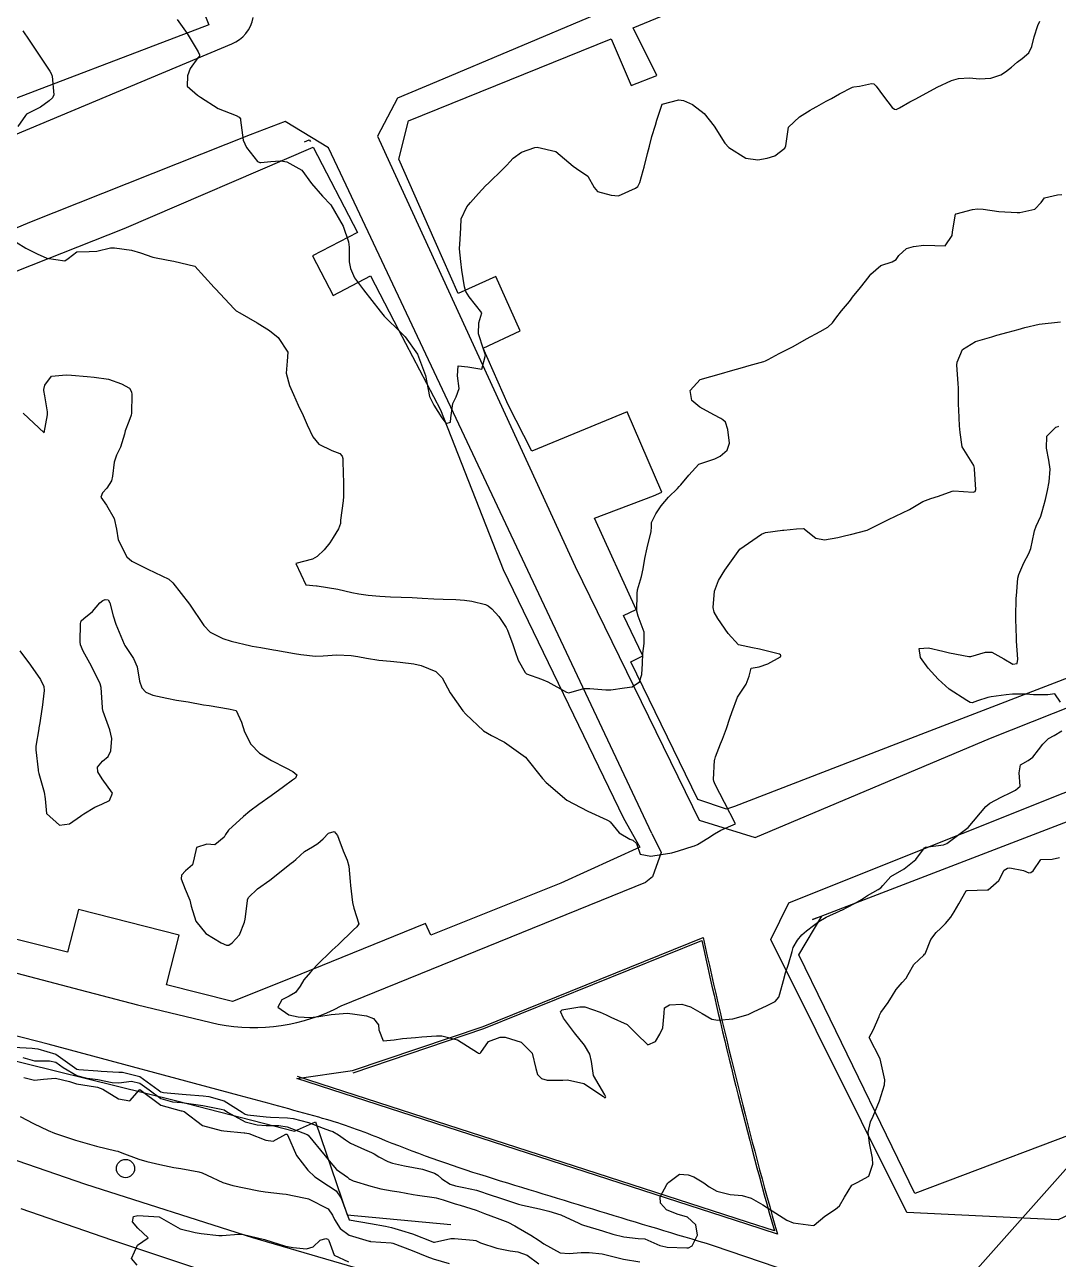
# Model space of a CAD drawing. Header units: metres. Extents: x 286371 to 293043, y 7462578 to 7466404.
# Drawn here: x 289239.9 to 289337.7, y 7464686.1 to 7464802.9 of the extents above; entities that cross this region are included whole.
import ezdxf

# ---------------------------------------------------------------- set-up
doc = ezdxf.new("R2010")
doc.units = ezdxf.units.M
doc.header["$MEASUREMENT"] = 0
doc.linetypes.add('CONTINUO', pattern=[0])
for name, color, linetype in [('Canteiro', 45, 'Continuous'), ('Curvas de Nivel 1m', 11, 'Continuous'), ('Curvas de Nivel 5m', 15, 'Continuous'), ('Divisas', 45, 'Continuous'), ('Edificações', 30, 'Continuous'), ('Linha Férrea', 20, 'Continuous'), ('Postes', 20, 'Continuous'), ('TEXTO', 45, 'Continuous'), ('Vias primárias', 230, 'Continuous')]:
    doc.layers.add(name, color=color, linetype=linetype)

msp = doc.modelspace()

# ---------------------------------------------------------------- linework, layer by layer
at = {"layer": 'Canteiro'}
msp.add_lwpolyline([(289270.96, 7464703.74), (289283.34, 7464707.92), (289303.95, 7464716.25, 0.014847), (289310.82, 7464688.76), (289308.28, 7464689.58), (289265.68, 7464703.38)], format="xyb", dxfattribs=at)
at = {"layer": 'Curvas de Nivel 1m', "flags": 128}
for points, elevation in [([(289239.71, 7464802.31), (289240.29, 7464801.43), (289241.05, 7464800.29), (289242.25, 7464798.52), (289242.39, 7464798.27), (289242.48, 7464798.03), (289242.63, 7464796.27), (289242.5, 7464795.98), (289242.21, 7464795.7), (289241.39, 7464795.09), (289240.19, 7464794.5), (289240.06, 7464794.43), (289239.96, 7464794.31), (289239.22, 7464793.27)], 696), ([(289239.08, 7464782.32), (289240, 7464781.77), (289241.07, 7464781.21), (289241.98, 7464780.81), (289243.67, 7464780.55), (289243.98, 7464780.77), (289244.82, 7464781.4), (289245.99, 7464781.45), (289246.72, 7464781.47), (289248, 7464781.78), (289248.38, 7464781.8), (289250, 7464781.56), (289250.83, 7464781.31), (289251.99, 7464780.91), (289253.47, 7464780.62), (289253.98, 7464780.54), (289255.97, 7464780.06), (289257.82, 7464778.04), (289257.93, 7464777.92), (289259.7, 7464776.01), (289259.9, 7464775.84), (289260.25, 7464775.65), (289261.88, 7464774.7), (289263.05, 7464773.96), (289263.86, 7464773.3), (289264.79, 7464771.93), (289264.71, 7464771.05), (289264.62, 7464769.93), (289264.95, 7464768.77), (289265.32, 7464767.92), (289265.77, 7464766.91), (289266.22, 7464765.91), (289266.6, 7464765.04), (289267.16, 7464763.89), (289267.71, 7464763.2), (289268.95, 7464762.62), (289269.7, 7464762.33), (289269.93, 7464762.08), (289269.98, 7464761.85), (289270.03, 7464760.21), (289270.04, 7464759.85), (289270.04, 7464758.25), (289270.02, 7464757.85), (289269.77, 7464756.02), (289269.77, 7464755.85), (289269.76, 7464755.69), (289269.59, 7464755.2), (289269.07, 7464754.37), (289268.74, 7464753.87), (289268.23, 7464753.2), (289267.55, 7464752.58), (289267.1, 7464752.34), (289265.54, 7464751.91), (289266.48, 7464749.9), (289267.5, 7464749.82), (289267.57, 7464749.82), (289269.5, 7464749.49), (289270.85, 7464749.19), (289271.49, 7464749.04), (289272.39, 7464748.92), (289273.49, 7464748.83), (289274.49, 7464748.78), (289275.49, 7464748.74), (289276.55, 7464748.69), (289277.49, 7464748.64), (289278.61, 7464748.59), (289279.49, 7464748.55), (289280.67, 7464748.5), (289281.49, 7464748.46), (289282.2, 7464748.37), (289283.48, 7464748.03), (289283.75, 7464747.91), (289284.08, 7464747.63), (289284.74, 7464746.9), (289285.45, 7464745.86), (289285.57, 7464745.6), (289286.07, 7464744.25), (289286.28, 7464743.6), (289286.57, 7464742.76), (289287.24, 7464741.59), (289287.38, 7464741.48), (289288.8, 7464740.98), (289289.37, 7464740.73), (289291.14, 7464739.74), (289291.36, 7464739.68), (289292.78, 7464740.08), (289293.36, 7464740.1), (289294.88, 7464739.95), (289295.36, 7464739.98), (289296.65, 7464740.15), (289297.37, 7464740.26), (289298.06, 7464740.72), (289298.29, 7464741.41), (289298.35, 7464742.46), (289298.39, 7464743.41), (289298.49, 7464744.35), (289298.49, 7464745.41), (289297.94, 7464746.94), (289297.81, 7464747.42), (289297.83, 7464749.09), (289297.88, 7464749.42), (289298.25, 7464750.68), (289298.42, 7464751.41), (289298.58, 7464752.38), (289298.8, 7464753.41), (289299.15, 7464754.96), (289299.18, 7464755.4), (289299.21, 7464755.79), (289299.61, 7464756.63), (289299.91, 7464757.1), (289300.1, 7464757.39), (289300.8, 7464758.21), (289301.65, 7464759), (289301.82, 7464759.19), (289301.96, 7464759.36), (289302.72, 7464760.29), (289303.68, 7464761.33), (289305.18, 7464761.83), (289305.7, 7464762.08), (289306.37, 7464762.63), (289306.59, 7464763.29), (289306.43, 7464764.6), (289306.2, 7464765.3), (289305.96, 7464765.51), (289305.75, 7464765.63), (289305.09, 7464765.98), (289303.76, 7464766.72), (289303, 7464767.35), (289302.85, 7464768.28), (289303.8, 7464769.33), (289305.81, 7464769.9), (289306.67, 7464770.14), (289307.82, 7464770.47), (289308.44, 7464770.64), (289309.83, 7464771.03), (289309.98, 7464771.09), (289310.25, 7464771.23), (289311.27, 7464771.78), (289311.85, 7464772.07), (289312.59, 7464772.45), (289313.86, 7464773.17), (289315.16, 7464773.87), (289315.88, 7464774.28), (289316.32, 7464774.7), (289316.65, 7464775.13), (289317.19, 7464775.84), (289317.92, 7464776.72), (289318.09, 7464776.94), (289318.23, 7464777.11), (289318.98, 7464778.05), (289319.8, 7464779.09), (289319.87, 7464779.17), (289319.96, 7464779.29), (289320.91, 7464780.13), (289321.98, 7464780.47), (289322.36, 7464780.67), (289322.61, 7464781.05), (289323.32, 7464781.71), (289324, 7464781.91), (289324.97, 7464782.04), (289326, 7464782.01), (289327, 7464781.98), (289327.64, 7464782.97), (289327.68, 7464783.31), (289327.97, 7464784.97), (289328.01, 7464785), (289328.04, 7464785.01), (289329.56, 7464785.43), (289330.05, 7464785.49), (289330.57, 7464785.44), (289332.05, 7464785.23), (289333.79, 7464785.13), (289334.05, 7464785.13), (289335.46, 7464785.44), (289336.06, 7464786.07), (289336.39, 7464786.51), (289337.61, 7464786.81), (289338.03, 7464786.85)], 696), ([(289239.75, 7464766.15), (289241.72, 7464764.27), (289242.04, 7464765.98), (289242.04, 7464766.27), (289241.78, 7464767.78), (289241.68, 7464768.28), (289241.69, 7464768.37), (289241.79, 7464768.8), (289242.43, 7464769.64), (289243.81, 7464769.78), (289244.31, 7464769.74), (289245.8, 7464769.6), (289246.46, 7464769.55), (289247.8, 7464769.35), (289249.03, 7464768.93), (289249.79, 7464768.51), (289250, 7464768.15), (289250.02, 7464767.91), (289250, 7464766.15), (289249.96, 7464765.94), (289249.74, 7464765.36), (289249.4, 7464764.48), (289249.31, 7464764.16), (289248.94, 7464762.93), (289248.58, 7464762.17), (289248.34, 7464761.52), (289248.19, 7464760.18), (289248.09, 7464759.75), (289247.65, 7464759.06), (289247.24, 7464758.59), (289247.08, 7464758.19), (289247.62, 7464757.43), (289248.36, 7464756.17), (289248.58, 7464755.18), (289248.72, 7464754.17), (289249.55, 7464752.55), (289250.02, 7464752.15), (289251.53, 7464751.39), (289252.87, 7464750.76), (289253.52, 7464750.44), (289253.9, 7464750.09), (289255.48, 7464748.06), (289256.84, 7464746.04), (289257.44, 7464745.41), (289258.62, 7464744.83), (289259.42, 7464744.56), (289261.27, 7464744.13), (289261.42, 7464744.1), (289262.22, 7464743.96), (289263.41, 7464743.76), (289263.63, 7464743.72), (289265.41, 7464743.41), (289266, 7464743.31), (289267.4, 7464743.14), (289268.11, 7464743.17), (289269.41, 7464743.28), (289270.78, 7464743.21), (289271.4, 7464743.12), (289272.24, 7464742.97), (289273.4, 7464742.78), (289274.5, 7464742.67), (289275.4, 7464742.59), (289276.72, 7464742.42), (289277.39, 7464742.28), (289278.79, 7464741.71), (289279.38, 7464741.11), (289280.14, 7464739.69), (289281.33, 7464737.99), (289281.61, 7464737.67), (289283.3, 7464736.08), (289284.04, 7464735.63), (289285.29, 7464735.01), (289287.26, 7464733.58), (289288.89, 7464731.56), (289289.23, 7464731.21), (289291.19, 7464729.52), (289293.18, 7464728.49), (289294.97, 7464727.66), (289295.17, 7464727.58), (289295.23, 7464727.52), (289295.27, 7464727.46), (289296.13, 7464726.42), (289297.14, 7464725.85), (289297.44, 7464725.73), (289297.77, 7464725.42), (289298.11, 7464724.41), (289299.12, 7464724.24), (289300.11, 7464724.39), (289301.12, 7464724.53), (289301.75, 7464724.73), (289303.13, 7464725.16), (289303.27, 7464725.2), (289303.54, 7464725.33), (289304.52, 7464725.93), (289305.15, 7464726.35), (289305.77, 7464726.68), (289307.16, 7464727.27), (289306.1, 7464729.29), (289305.22, 7464731.01), (289305.09, 7464731.31), (289305.06, 7464731.48), (289305.16, 7464733.31), (289305.18, 7464733.38), (289305.26, 7464733.64), (289305.73, 7464734.84), (289305.91, 7464735.3), (289306.28, 7464736.3), (289306.62, 7464737.28), (289306.8, 7464737.81), (289307.34, 7464739.27), (289308.14, 7464740.49), (289308.43, 7464741.26), (289308.64, 7464742.01), (289309.39, 7464742.13), (289310.21, 7464742.41), (289311.4, 7464743.1), (289311.44, 7464743.17), (289311.44, 7464743.21), (289311.41, 7464743.29), (289311.3, 7464743.33), (289309.42, 7464743.8), (289308.74, 7464743.94), (289307.43, 7464744.21), (289306.44, 7464745.29), (289305.47, 7464746.73), (289305.14, 7464747.31), (289305.04, 7464747.76), (289305.16, 7464749.31), (289305.52, 7464750.32), (289306.12, 7464751.3), (289307.56, 7464753.27), (289309.59, 7464754.7), (289309.97, 7464754.85), (289311.59, 7464755.07), (289311.72, 7464755.08), (289312.93, 7464755.19), (289313.59, 7464755.24), (289313.63, 7464755.22), (289313.67, 7464755.18), (289314.75, 7464754.33), (289315.58, 7464754.17), (289316.84, 7464754.39), (289317.59, 7464754.56), (289318.03, 7464754.66), (289319.59, 7464755.08), (289320.93, 7464755.74), (289321.61, 7464756.07), (289322.27, 7464756.39), (289323.62, 7464757.02), (289324.87, 7464757.77), (289325.64, 7464758.07), (289326.35, 7464758.28), (289327.65, 7464758.76), (289327.82, 7464758.79), (289329.65, 7464758.66), (289329.84, 7464758.74), (289329.9, 7464758.93), (289329.76, 7464760.85), (289329.75, 7464760.93), (289329.69, 7464761.18), (289328.58, 7464762.95), (289328.39, 7464764.3), (289328.35, 7464764.96), (289328.27, 7464766.46), (289328.26, 7464766.96), (289328.25, 7464768.51), (289328.23, 7464768.96), (289328.1, 7464770.69), (289328.12, 7464770.96), (289328.63, 7464772.18), (289329.86, 7464772.93), (289331.4, 7464773.38), (289331.87, 7464773.51), (289332.95, 7464773.81), (289333.88, 7464774.07), (289334.51, 7464774.24), (289335.89, 7464774.55), (289337.89, 7464774.8)], 697), ([(289337.89, 7464738.81), (289337.36, 7464739.6), (289336.69, 7464739.49), (289335.35, 7464739.48), (289334.64, 7464739.57), (289333.35, 7464739.57), (289332.75, 7464739.49), (289331.35, 7464739.31), (289331.01, 7464739.25), (289330.06, 7464738.92), (289329.54, 7464738.74), (289329.34, 7464738.77), (289329.05, 7464738.94), (289327.36, 7464740.04), (289326.31, 7464740.98), (289325.39, 7464742.03), (289324.66, 7464743.01), (289324.54, 7464743.89), (289325.42, 7464743.95), (289326.76, 7464743.63), (289327.41, 7464743.48), (289329.23, 7464743.12), (289329.41, 7464743.12), (289330.79, 7464743.54), (289331.41, 7464743.52), (289332.53, 7464742.89), (289333.4, 7464742.39), (289333.8, 7464742.46), (289333.85, 7464742.87), (289333.74, 7464744.56), (289333.73, 7464744.87), (289333.68, 7464746.65), (289333.68, 7464746.87), (289333.71, 7464748.65), (289333.73, 7464748.87), (289333.87, 7464750.52), (289333.95, 7464750.87), (289334.43, 7464751.97), (289334.9, 7464752.85), (289335.08, 7464753.34), (289335.4, 7464754.85), (289335.43, 7464755), (289335.59, 7464755.46), (289336.04, 7464756.41), (289336.18, 7464756.84), (289336.49, 7464757.98), (289336.66, 7464758.83), (289336.83, 7464759.66), (289336.93, 7464760.83), (289336.81, 7464761.71), (289336.57, 7464762.83), (289336.6, 7464763.96), (289337.47, 7464764.82), (289337.67, 7464764.89), (289337.75, 7464764.91)], 698), ([(289239.41, 7464743.65), (289240.42, 7464742.3), (289241.37, 7464740.95), (289241.68, 7464740.28), (289241.73, 7464739.91), (289241.52, 7464738.28), (289241.5, 7464738.12), (289241.31, 7464736.84), (289241.23, 7464736.36), (289241.22, 7464736.29), (289240.94, 7464734.62), (289240.93, 7464734.29), (289241.14, 7464732.39), (289241.16, 7464732.29), (289241.23, 7464732.05), (289241.72, 7464730.28), (289241.81, 7464729.66), (289241.95, 7464728.27), (289243.16, 7464727.15), (289244.11, 7464727.29), (289245.17, 7464728), (289245.3, 7464728.09), (289245.48, 7464728.22), (289246.52, 7464728.87), (289247.19, 7464729.16), (289247.9, 7464729.48), (289248.18, 7464730.18), (289247.22, 7464731.54), (289246.8, 7464732.2), (289246.78, 7464732.66), (289247.25, 7464733.2), (289247.79, 7464733.66), (289248.04, 7464734.18), (289248.11, 7464735.35), (289247.94, 7464736.18), (289247.32, 7464737.93), (289247.24, 7464738.2), (289247.23, 7464738.3), (289247.12, 7464740.2), (289247.02, 7464740.54), (289246.2, 7464742.21), (289245.41, 7464743.61), (289245.16, 7464744.23), (289245.14, 7464744.52), (289245.16, 7464746.23), (289245.21, 7464746.48), (289245.46, 7464746.72), (289246.29, 7464747.39), (289246.98, 7464748.2), (289247.26, 7464748.42), (289247.49, 7464748.51), (289247.79, 7464748.49), (289247.95, 7464748.19), (289248.25, 7464746.97), (289248.5, 7464746.18), (289249.3, 7464744.29), (289249.36, 7464744.17), (289249.42, 7464744.05), (289250.19, 7464742.93), (289250.52, 7464742.15), (289250.73, 7464740.78), (289250.95, 7464740.14), (289251.35, 7464739.73), (289252, 7464739.47), (289253.34, 7464739.18), (289254.26, 7464739), (289255.34, 7464738.82), (289256.81, 7464738.56), (289257.33, 7464738.47), (289259.18, 7464738.16), (289259.33, 7464738.13), (289259.88, 7464738), (289260.41, 7464736.89), (289260.68, 7464735.98), (289261.28, 7464734.81), (289262.1, 7464733.96), (289263.25, 7464733.28), (289264.58, 7464732.59), (289265.24, 7464732.25), (289265.64, 7464731.91), (289265.52, 7464731.62), (289265.23, 7464731.41), (289264.36, 7464730.78), (289263.2, 7464729.94), (289262.05, 7464729.1), (289261.18, 7464728.48), (289260.57, 7464727.99), (289259.15, 7464726.68), (289258.88, 7464726.29), (289258.77, 7464726.02), (289257.86, 7464725.31), (289257.13, 7464725.36), (289256.13, 7464725.06), (289255.91, 7464724.06), (289255.76, 7464723.41), (289255.1, 7464722.83), (289254.73, 7464722.44), (289254.69, 7464722.08), (289255.07, 7464721.1), (289255.5, 7464720.07), (289255.63, 7464719.48), (289256.09, 7464718.06), (289257.01, 7464716.9), (289258.48, 7464716.02), (289258.99, 7464715.8), (289259.2, 7464715.8), (289259.52, 7464716.01), (289260.21, 7464716.79), (289260.69, 7464717.99), (289260.75, 7464718.27), (289260.95, 7464719.99), (289260.96, 7464720.08), (289261.06, 7464720.32), (289261.92, 7464721.13), (289263.08, 7464721.95), (289265.11, 7464723.55), (289265.31, 7464723.71), (289265.54, 7464723.91), (289266.36, 7464724.66), (289267.13, 7464725.12), (289267.61, 7464725.41), (289268.11, 7464725.87), (289268.62, 7464726.4), (289269.15, 7464726.57), (289269.47, 7464726.17), (289269.6, 7464725.85), (289270.02, 7464724.74), (289270.38, 7464723.84), (289270.54, 7464723.27), (289270.68, 7464721.83), (289270.7, 7464721.45), (289270.91, 7464719.83), (289271.04, 7464719.32), (289271.51, 7464717.82), (289271.3, 7464717.53), (289271.01, 7464717.26), (289269.55, 7464715.85), (289268.98, 7464715.34), (289267.5, 7464713.89), (289267.24, 7464713.6), (289266.94, 7464713.26), (289266.31, 7464712.52), (289265.94, 7464711.91), (289265.5, 7464711.33), (289264.91, 7464710.98), (289264.22, 7464710.62), (289263.82, 7464709.94), (289264.88, 7464709.22), (289265.76, 7464709.03), (289266.88, 7464708.97), (289267.72, 7464709.05), (289268.88, 7464709.26), (289270.4, 7464709.36), (289270.89, 7464709.32), (289272.21, 7464709.13), (289272.88, 7464708.87), (289273.36, 7464708.28), (289273.39, 7464707.79), (289273.8, 7464706.74), (289274.85, 7464706.84), (289275.63, 7464706.98), (289276.85, 7464707.07), (289277.46, 7464707.12), (289278.86, 7464707.21), (289279.34, 7464707.22), (289280.85, 7464706.86), (289282.74, 7464705.65), (289282.83, 7464705.57), (289282.94, 7464705.54), (289283.03, 7464705.64), (289283.78, 7464706.7), (289284.86, 7464707.1), (289285.35, 7464707.11), (289286.85, 7464706.63), (289287.91, 7464705.57), (289288.25, 7464704.13), (289288.4, 7464703.56), (289288.8, 7464703.19), (289289.31, 7464703.03), (289290.8, 7464703.03), (289291.25, 7464703.07), (289292.79, 7464702.73), (289294.64, 7464701.47), (289294.77, 7464701.37), (289294.85, 7464701.38), (289294.86, 7464701.46), (289294.78, 7464701.64), (289293.71, 7464703.48), (289293.51, 7464704.79), (289293.35, 7464705.49), (289292.85, 7464706.35), (289291.9, 7464707.51), (289290.88, 7464708.91), (289290.58, 7464709.53), (289290.74, 7464709.68), (289290.9, 7464709.71), (289292.42, 7464709.98), (289292.9, 7464709.97), (289294.34, 7464709.47), (289294.89, 7464709.2), (289295.35, 7464708.99), (289296.88, 7464708.3), (289297.78, 7464707.42), (289298.85, 7464706.38), (289299.56, 7464706.69), (289299.99, 7464707.39), (289300.26, 7464707.99), (289300.4, 7464709.38), (289300.41, 7464709.88), (289300.91, 7464710.17), (289302.06, 7464710.21), (289302.9, 7464709.96), (289303.99, 7464709.33), (289304.89, 7464708.81), (289305.47, 7464708.72), (289306.89, 7464708.85), (289308.33, 7464709.26), (289308.9, 7464709.53), (289310.08, 7464710.05), (289310.91, 7464710.46), (289311.25, 7464710.88), (289311.35, 7464711.21), (289311.68, 7464712.47), (289311.88, 7464713.2), (289312.16, 7464714.01), (289312.5, 7464715.19), (289312.6, 7464715.58), (289313, 7464716.28), (289313.42, 7464716.77), (289313.85, 7464717.17), (289314.51, 7464717.68), (289315.03, 7464718.03), (289315.74, 7464718.44), (289317.04, 7464719.05), (289317.09, 7464719.07), (289317.2, 7464719.12), (289318.41, 7464719.75), (289319.06, 7464720.14), (289319.65, 7464720.5), (289320.65, 7464721.07), (289320.9, 7464721.24), (289321.08, 7464721.46), (289321.85, 7464722.3), (289323.1, 7464723.03), (289324.22, 7464723.92), (289325.02, 7464725.01), (289325.08, 7464725.06), (289325.14, 7464725.09), (289326.82, 7464725.3), (289327.14, 7464725.43), (289328.03, 7464726.08), (289329.16, 7464726.94), (289330.82, 7464728.91), (289331.2, 7464729.23), (289332.28, 7464729.82), (289333.21, 7464730.26), (289333.63, 7464730.46), (289334.09, 7464730.86), (289333.99, 7464732.11), (289334.12, 7464732.86), (289334.84, 7464733.27), (289335.27, 7464733.58), (289335.83, 7464734.28), (289336.22, 7464734.83), (289336.75, 7464735.36), (289337.3, 7464735.63), (289338.03, 7464736.08)], 698), ([(289238.84, 7464706.14), (289240.6, 7464706.05), (289240.84, 7464706.03), (289241.12, 7464706), (289242.83, 7464705.49), (289244.59, 7464704.23), (289244.81, 7464704.08), (289245, 7464704.03), (289246.8, 7464703.9), (289247.12, 7464703.87), (289248.8, 7464703.8), (289249.15, 7464703.8), (289250.79, 7464703.38), (289252.52, 7464702.11), (289252.77, 7464701.92), (289253.02, 7464701.85), (289254.77, 7464701.72), (289255.15, 7464701.69), (289256.77, 7464701.54), (289257.31, 7464701.49), (289258.76, 7464701.09), (289260.45, 7464699.99), (289260.74, 7464699.81), (289260.97, 7464699.75), (289262.74, 7464699.55), (289263.15, 7464699.54), (289264.74, 7464699.46), (289265.27, 7464699.39), (289266.73, 7464699.02), (289268.11, 7464698.48), (289268.72, 7464698.27), (289269.04, 7464698.18), (289269.59, 7464697.85), (289270.24, 7464697.37), (289270.7, 7464697.08), (289272.04, 7464696.47), (289272.69, 7464696.2), (289272.96, 7464696.07), (289273.39, 7464695.79), (289274.23, 7464695.33), (289274.68, 7464695.18), (289275.83, 7464694.91), (289276.67, 7464694.77), (289277.53, 7464694.6), (289278.66, 7464694.22), (289278.99, 7464694.04), (289279.34, 7464693.7), (289280.14, 7464693.18), (289280.64, 7464693.02), (289281.44, 7464692.87), (289282.63, 7464692.62), (289284.12, 7464692.12), (289284.62, 7464691.95), (289285.67, 7464691.6), (289286.61, 7464691.29), (289286.98, 7464691.21), (289288.6, 7464690.87), (289289.49, 7464690.65), (289290.6, 7464690.3), (289292.31, 7464689.5), (289292.58, 7464689.37), (289292.76, 7464689.31), (289294.57, 7464688.77), (289295.54, 7464688.47), (289296.57, 7464688.21), (289297.94, 7464688.04), (289298.56, 7464688.03), (289299.99, 7464687.38), (289300.55, 7464687.25), (289300.69, 7464687.24), (289302.55, 7464687.17), (289302.71, 7464687.18), (289303.04, 7464687.34), (289303.55, 7464688.35), (289303.39, 7464689.33), (289302.59, 7464690.06), (289301.61, 7464690.35), (289300.6, 7464690.75), (289300.05, 7464691.38), (289300.02, 7464691.98), (289300.64, 7464693.16), (289300.73, 7464693.28), (289300.83, 7464693.37), (289301.86, 7464694.15), (289302.66, 7464694.08), (289303.21, 7464693.89), (289304.16, 7464693.32), (289304.64, 7464692.93), (289305.39, 7464692.54), (289306.63, 7464692.2), (289307.78, 7464692.12), (289308.62, 7464691.85), (289309.72, 7464691.24), (289310.61, 7464690.68), (289312.01, 7464689.79), (289312.59, 7464689.54), (289314.48, 7464689.28), (289314.59, 7464689.3), (289315.6, 7464690.15), (289316.61, 7464690.83), (289317, 7464691.13), (289317.46, 7464691.95), (289318.14, 7464693.1), (289318.65, 7464693.35), (289319.77, 7464693.96), (289320.15, 7464695.07), (289320.1, 7464695.66), (289319.81, 7464697.08), (289319.7, 7464698.1), (289319.92, 7464699.08), (289320.18, 7464699.64), (289320.76, 7464701.06), (289321.25, 7464702.6), (289321.28, 7464703.06), (289320.82, 7464705.06), (289319.8, 7464707.08), (289320.18, 7464707.76), (289320.73, 7464709.07), (289320.76, 7464709.19), (289320.89, 7464709.43), (289321.58, 7464710.37), (289322, 7464711.05), (289322.35, 7464711.62), (289322.93, 7464712.28), (289323.28, 7464712.69), (289323.47, 7464713.03), (289324.01, 7464713.96), (289324.97, 7464714.87), (289325.04, 7464714.94), (289325.08, 7464715), (289325.64, 7464716.35), (289326.14, 7464716.99), (289326.58, 7464717.41), (289327.02, 7464717.86), (289327.53, 7464718.46), (289327.85, 7464718.96), (289328.29, 7464719.72), (289328.97, 7464720.95), (289329.03, 7464720.98), (289329.06, 7464720.99), (289330.95, 7464721.03), (289331.07, 7464721.05), (289332.08, 7464721.91), (289332.58, 7464722.89), (289332.89, 7464723.1), (289333.1, 7464723.13), (289334.4, 7464722.86), (289334.89, 7464722.65), (289335.09, 7464722.67), (289335.32, 7464722.84), (289336.04, 7464723.9), (289337.11, 7464723.94), (289337.82, 7464724.1)], 699), ([(289239.79, 7464703.29), (289240.8, 7464703.02), (289241.65, 7464703.13), (289242.8, 7464703.21), (289244.13, 7464702.9), (289244.78, 7464702.69), (289246.58, 7464702.39), (289246.78, 7464702.36), (289247.26, 7464702.19), (289248.76, 7464701.25), (289249.84, 7464701.07), (289250.75, 7464702.13), (289250.77, 7464702.14), (289252.75, 7464700.68), (289254.68, 7464700.14), (289254.74, 7464700.14), (289254.98, 7464700.07), (289256.72, 7464698.75), (289258.46, 7464698.28), (289258.72, 7464698.25), (289260.65, 7464698.06), (289260.71, 7464698.04), (289261.1, 7464697.98), (289262.7, 7464697.35), (289263.38, 7464697.27), (289264.59, 7464697.93), (289264.71, 7464697.93), (289264.76, 7464697.87), (289265.6, 7464695.91), (289266.66, 7464694.5), (289267.32, 7464693.88), (289268.64, 7464693.04), (289269.35, 7464692.57), (289269.83, 7464691.85), (289270.06, 7464691.28), (289270.59, 7464689.83), (289272.59, 7464689.46), (289274.01, 7464689.21), (289274.58, 7464689.08), (289275.53, 7464688.81), (289276.57, 7464688.49), (289278.51, 7464687.72), (289278.55, 7464687.7), (289278.57, 7464687.7), (289278.67, 7464687.71), (289280.21, 7464688.04), (289280.56, 7464688.06), (289282.31, 7464687.9), (289282.56, 7464687.87), (289282.71, 7464687.8), (289283.02, 7464687.65), (289284.55, 7464687.14), (289285.83, 7464686.89), (289286.54, 7464686.79), (289287.44, 7464686.48), (289288.53, 7464685.64)], 701), ([(289239.45, 7464699.6), (289240.72, 7464698.92), (289242.11, 7464698.27), (289242.71, 7464698.03), (289244.02, 7464697.56), (289244.7, 7464697.35), (289245.57, 7464697.09), (289246.69, 7464696.79), (289248.5, 7464696.36), (289248.69, 7464696.3), (289249.08, 7464696.16), (289250.68, 7464695.57), (289251.45, 7464695.35), (289252.67, 7464695.04), (289253.98, 7464694.77), (289254.66, 7464694.66), (289256.36, 7464694.35), (289256.66, 7464694.26), (289257.15, 7464694.04), (289258.64, 7464693.34), (289259.58, 7464693.06), (289260.64, 7464692.85), (289262.04, 7464692.55), (289262.63, 7464692.45), (289264.28, 7464692.28), (289264.63, 7464692.23), (289266.29, 7464691.9), (289266.62, 7464691.82), (289266.73, 7464691.79), (289268.61, 7464690.87), (289269.01, 7464690.27), (289269.19, 7464689.86), (289269.72, 7464688.99), (289270.57, 7464688.37), (289272.48, 7464687.81), (289272.56, 7464687.79), (289272.59, 7464687.78), (289274.56, 7464687.65), (289274.71, 7464687.62), (289276.54, 7464686.92), (289277.92, 7464686.34), (289278.53, 7464686.12), (289280.06, 7464685.69)], 702), ([(289250.53, 7464685.54), (289249.98, 7464686.15), (289250.55, 7464687.41), (289251.57, 7464688.12), (289250.58, 7464689.02), (289250.08, 7464689.64), (289250.19, 7464690.14), (289250.6, 7464690.23), (289252.59, 7464690.1), (289254.58, 7464688.96), (289256.01, 7464688.61), (289256.57, 7464688.53), (289258.26, 7464688.33), (289258.57, 7464688.34), (289260.1, 7464688.46), (289260.57, 7464688.42), (289262.56, 7464687.95), (289264.56, 7464687.32), (289265.28, 7464687.19), (289266.55, 7464687.08), (289267.19, 7464687.25), (289267.83, 7464687.88), (289268.39, 7464688.04), (289268.57, 7464688), (289268.64, 7464687.93), (289268.67, 7464687.86), (289269.15, 7464686.46), (289270.53, 7464685.83)], 703)]:
    msp.add_lwpolyline(points, dxfattribs=dict(at, elevation=elevation))
at = {"layer": 'Curvas de Nivel 5m', "flags": 128}
for points, elevation in [([(289254.32, 7464803.38), (289255.25, 7464802.07), (289256.28, 7464800.33), (289256.42, 7464800.05), (289256.42, 7464799.91), (289256.27, 7464799.76), (289255.55, 7464798.77), (289255.29, 7464798.07), (289255.26, 7464797.1), (289256.22, 7464796.22), (289256.53, 7464796.05), (289258.2, 7464794.96), (289259.88, 7464794.31), (289260.19, 7464794.14), (289260.3, 7464793.99), (289260.31, 7464793.86), (289260.55, 7464791.99), (289260.86, 7464791.27), (289261.91, 7464789.97), (289262.12, 7464789.87), (289262.22, 7464789.87), (289263.17, 7464789.95), (289264.05, 7464790.01), (289264.13, 7464790.01), (289264.7, 7464789.93), (289266.11, 7464789.14), (289267.03, 7464787.89), (289268.07, 7464786.69), (289268.84, 7464785.86), (289270.02, 7464783.84), (289270.52, 7464782.35), (289270.59, 7464781.84), (289270.6, 7464780.46), (289270.7, 7464779.83), (289271.08, 7464778.96), (289271.93, 7464777.81), (289273.51, 7464775.79), (289273.9, 7464775.33), (289275.49, 7464773.76), (289275.87, 7464773.37), (289277.06, 7464771.74), (289277.81, 7464769.72), (289278.18, 7464767.72), (289278.6, 7464766.89), (289279.34, 7464765.7), (289279.75, 7464765.17), (289280.16, 7464765.28), (289280.22, 7464765.69), (289280.41, 7464767.05), (289280.71, 7464767.68), (289280.98, 7464768.49), (289280.83, 7464769.68), (289280.9, 7464770.61), (289281.83, 7464770.54), (289283.14, 7464770.32), (289283.48, 7464771.64), (289283.31, 7464772.19), (289282.81, 7464773.65), (289282.86, 7464774.68), (289283.13, 7464775.65), (289281.93, 7464777.15), (289281.63, 7464777.67), (289281.5, 7464778.11), (289281.25, 7464779.68), (289281.15, 7464780.51), (289281.03, 7464781.68), (289281.08, 7464782.61), (289281.15, 7464783.68), (289281.19, 7464784.53), (289281.72, 7464785.67), (289281.87, 7464785.85), (289282.06, 7464786.08), (289282.81, 7464786.92), (289283.5, 7464787.64), (289283.79, 7464787.94), (289284.09, 7464788.23), (289284.8, 7464788.92), (289285.5, 7464789.61), (289285.8, 7464789.93), (289286.12, 7464790.27), (289286.88, 7464790.84), (289288.14, 7464791.29), (289288.39, 7464791.32), (289290.13, 7464790.89), (289291.77, 7464789.52), (289292.11, 7464789.29), (289293.17, 7464788.56), (289293.78, 7464787.49), (289294.08, 7464787.12), (289295.38, 7464786.77), (289296.07, 7464786.7), (289297.67, 7464787.42), (289297.91, 7464787.6), (289298.09, 7464787.96), (289298.41, 7464789.11), (289298.49, 7464789.41), (289298.83, 7464790.71), (289299.01, 7464791.4), (289299.24, 7464792.31), (289299.56, 7464793.39), (289299.71, 7464793.87), (289300.2, 7464795.38), (289301.78, 7464795.79), (289302.21, 7464795.74), (289303.06, 7464795.34), (289304.19, 7464794.49), (289305.12, 7464793.31), (289306.15, 7464791.68), (289306.5, 7464791.29), (289308.13, 7464790.27), (289309.27, 7464790.1), (289310.13, 7464790.28), (289310.88, 7464790.48), (289311.81, 7464791.21), (289311.91, 7464791.45), (289312.17, 7464793.2), (289313.2, 7464794.17), (289314.2, 7464794.81), (289314.43, 7464794.94), (289314.84, 7464795.16), (289315.71, 7464795.65), (289316.22, 7464795.93), (289317, 7464796.35), (289318.23, 7464796.98), (289318.34, 7464797.01), (289318.87, 7464797.1), (289320, 7464797.33), (289320.24, 7464797.31), (289320.47, 7464797.08), (289321.15, 7464796.14), (289321.98, 7464795.06), (289322.2, 7464794.9), (289322.36, 7464794.89), (289322.67, 7464795.05), (289323.65, 7464795.59), (289324.22, 7464795.89), (289326.23, 7464796.98), (289327.6, 7464797.61), (289328.25, 7464797.81), (289329.3, 7464797.88), (289330.25, 7464797.79), (289331.32, 7464797.83), (289332.25, 7464798.17), (289332.7, 7464798.44), (289333.25, 7464798.88), (289333.79, 7464799.35), (289334.28, 7464799.7), (289334.91, 7464800.23), (289335.18, 7464800.85), (289335.4, 7464801.75), (289335.76, 7464802.84), (289335.93, 7464803.24)], 695), ([(289239.71, 7464705.19), (289240.82, 7464704.87), (289242.23, 7464704.86), (289242.82, 7464704.72), (289243.53, 7464704.24), (289244.8, 7464703.46), (289245.79, 7464703.21), (289246.79, 7464703.09), (289248.15, 7464702.81), (289248.78, 7464702.78), (289250, 7464702.93), (289250.78, 7464702.76), (289251.65, 7464702.12), (289252.76, 7464701.3), (289253.86, 7464700.99), (289254.76, 7464700.91), (289256.08, 7464700.73), (289256.75, 7464700.63), (289258.47, 7464700.3), (289258.75, 7464700.21), (289259.08, 7464700.01), (289260.73, 7464699.1), (289261.89, 7464698.8), (289262.73, 7464698.74), (289263.93, 7464698.73), (289264.72, 7464698.62), (289266.6, 7464697.9), (289266.71, 7464697.82), (289268.31, 7464695.87), (289268.68, 7464695.39), (289269.4, 7464694.59), (289270.42, 7464693.84), (289270.56, 7464693.74), (289270.65, 7464693.67), (289270.97, 7464693.51), (289272.64, 7464692.99), (289273.59, 7464692.74), (289274.64, 7464692.56), (289275.33, 7464692.46), (289276.63, 7464692.22), (289277.05, 7464692.16), (289278.63, 7464691.94), (289278.82, 7464691.9), (289279.48, 7464691.7), (289280.62, 7464691.33), (289281.08, 7464691.21), (289282.6, 7464690.73), (289283.38, 7464690.42), (289284.59, 7464689.97), (289285.59, 7464689.6), (289286.25, 7464689.26), (289286.58, 7464689.07), (289287.78, 7464688.35), (289288.56, 7464687.86), (289289.01, 7464687.55), (289290.54, 7464686.7), (289291.41, 7464686.64), (289292.54, 7464686.72), (289293.3, 7464686.72), (289294.54, 7464686.61), (289295.67, 7464686.31), (289296.53, 7464686.09), (289298.1, 7464685.84)], 700)]:
    msp.add_lwpolyline(points, dxfattribs=dict(at, elevation=elevation))
at = {"layer": 'Divisas'}
msp.add_lwpolyline([(289150.47, 7464742.84), (289173.7, 7464729.59), (289180.33, 7464726.08), (289192.59, 7464719.65), (289209.27, 7464713.09), (289234.35, 7464705.98), (289254.29, 7464701.07), (289265.4, 7464698.22), (289267.4, 7464699.1), (289270.4, 7464690.29), (289280.2, 7464689.37)], dxfattribs=at)
at = {"layer": 'Edificações'}
for points in [[(289231, 7464856.62), (289244.28, 7464826.51), (289247.28, 7464819.72), (289250.05, 7464820.95), (289257.32, 7464802.9), (289257.31, 7464802.89), (289235.11, 7464794.43)], [(289340.75, 7464741.93), (289325.1, 7464735.9), (289307.04, 7464728.93), (289306.29, 7464728.67), (289303.58, 7464729.58), (289297.25, 7464742.62), (289298.39, 7464743.17), (289296.53, 7464747), (289297.73, 7464747.58), (289293.81, 7464756.2), (289299.37, 7464758.33), (289300.17, 7464758.66), (289296.9, 7464766.26), (289287.88, 7464762.54), (289285.64, 7464766.92), (289283.28, 7464772.3), (289286.76, 7464773.93), (289284.47, 7464779.06), (289280.91, 7464777.48), (289278.73, 7464782.39), (289275.27, 7464790.17), (289276.21, 7464793.79), (289295.38, 7464801.55), (289297.28, 7464797.15), (289299.7, 7464798.1), (289297.46, 7464802.59), (289307.82, 7464806.9)], [(289266.37, 7464791.83), (289266.79, 7464792.01), (289266.94, 7464791.84)], [(289229.53, 7464775.78), (289240.53, 7464780.14), (289249.3, 7464783.61), (289267.18, 7464791.3), (289271.38, 7464783.25), (289267.12, 7464781.02), (289269.07, 7464777.29), (289272.59, 7464779.14), (289275.26, 7464774.03), (289279.22, 7464766.46), (289285.17, 7464751.35), (289296.53, 7464727.81), (289298.09, 7464725.08), (289290.63, 7464721.67), (289278.31, 7464716.75), (289277.8, 7464717.84), (289265, 7464712.66), (289259.55, 7464710.46), (289253.3, 7464712.04), (289254.5, 7464716.76), (289244.96, 7464719.18), (289243.94, 7464715.14), (289238.52, 7464716.51)]]:
    msp.add_lwpolyline(points, dxfattribs=at)
msp.add_lwpolyline([(289314.43, 7464718.22), (289348.46, 7464731.33), (289377.21, 7464742.42), (289380.37, 7464740.91), (289381.9, 7464737.17), (289363.89, 7464729.78), (289366.38, 7464723.73), (289384.48, 7464731.16), (289390.32, 7464718.49), (289378.62, 7464713.61), (289362.2, 7464706.36), (289353.26, 7464702.96), (289351.92, 7464706.5), (289342.91, 7464703.07), (289342.12, 7464702.77), (289343.33, 7464699.55), (289324.1, 7464692.31), (289315.57, 7464709.9), (289313.14, 7464714.9), (289315.31, 7464718.55)], close=True, dxfattribs=at)
at = {"layer": 'Linha Férrea'}
for points in [[(289231.77, 7464697.96), (289245.62, 7464693.2), (289261.44, 7464688.13), (289271.16, 7464685.31), (289293.74, 7464679.91), (289324.36, 7464675.26), (289363.06, 7464671.39), (289433.63, 7464669.97), (289520.06, 7464672.27), (289584.12, 7464671.46), (289619, 7464668.08), (289632.42, 7464665.77), (289660.08, 7464659.29)], [(289659.01, 7464655.43), (289631.62, 7464661.85), (289618.46, 7464664.12), (289583.91, 7464667.46), (289520.09, 7464668.27), (289433.64, 7464665.97), (289362.82, 7464667.39), (289323.72, 7464671.31), (289297.74, 7464674.63), (289273.37, 7464680.29), (289264.08, 7464682.56), (289248.12, 7464687.88), (289239.55, 7464690.85)]]:
    msp.add_lwpolyline(points, dxfattribs=at)
at = {"layer": 'Postes'}
msp.add_circle((289249.42, 7464694.67), 0.866, dxfattribs=at)
at = {"layer": 'TEXTO', "linetype": 'CONTINUO'}
msp.add_polyline3d([(289324, 7464678.4, 0), (289350.73, 7464708.48, 0)], dxfattribs=at)
at = {"layer": 'Vias primárias'}
for points in [[(289210.8, 7464913.22, 0.402564), (289204.45, 7464917.02), (289194.61, 7464915.7, 0.206946), (289190.32, 7464913.31), (289174.13, 7464900.27, 0.063131), (289158.89, 7464884.45, 0.002481), (289148.31, 7464870.1, 0.155273), (289145.96, 7464863.07), (289176.12, 7464798.88), (289185.89, 7464777.51), (289187.35, 7464774.44), (289188.07, 7464773.07, 0.379274), (289189.43, 7464772.56), (289195.98, 7464775.24), (289208.55, 7464780.2), (289222, 7464785.33), (289238.04, 7464792.1), (289259.48, 7464801.08, 0.249089), (289261.51, 7464803.57, -4.208467)], [(289199.45, 7464748.72), (289202.01, 7464742.12, -0.092697), (289202.75, 7464738.14, -0.113758), (289201.52, 7464732.79, -0.2021), (289198.2, 7464729.88, -0.143509), (289190.78, 7464729.62, 0.064627), (289188.02, 7464729.96), (289203.28, 7464723.01), (289207.96, 7464721.51), (289224.11, 7464717.11), (289245.13, 7464711.59), (289250.55, 7464710.17), (289258.19, 7464708.34, 0.17201), (289269.83, 7464710.06), (289298.65, 7464721.76)], [(289318.88, 7464722.48), (289376.71, 7464745.59), (289381.9, 7464743.41), (289392.31, 7464722.21), (289392.77, 7464721.2), (289390.17, 7464716.8), (289367.27, 7464707.32), (289342.69, 7464696.8, -0.284089), (289337.69, 7464689.82), (289323.35, 7464690.5), (289310.5, 7464716.35)], [(289270.9, 7464703.93), (289283.27, 7464708.11), (289304.09, 7464716.52, 0.015167), (289311.11, 7464688.45), (289308.22, 7464689.39), (289265.62, 7464703.19)], [(289336.47, 7464637.21), (289329.67, 7464661.5, 0.096909), (289320.56, 7464679.6, 0.10747), (289315.54, 7464683.8), (289305.06, 7464687.37, -0.002342), (289283.58, 7464693.9, -0.022544), (289273.4, 7464697.56, 0.029369), (289267.71, 7464699.52, 0.002547), (289260.17, 7464701.59), (289242.09, 7464706.45), (289223.73, 7464711.13)], [(289265.62, 7464703.19), (289270.9, 7464703.93, 0.10276)]]:
    msp.add_lwpolyline(points, format="xyb", dxfattribs=at)
msp.add_lwpolyline([(289373.62, 7464761.64), (289366.47, 7464776.95), (289353.13, 7464805.57), (289346.71, 7464820.06), (289346.1, 7464821.23), (289344.34, 7464822.02), (289340.29, 7464823.48), (289338.94, 7464823.05), (289323.72, 7464816.46), (289278.85, 7464797.51), (289275.17, 7464795.95), (289273.28, 7464792.34), (289274.43, 7464789.79), (289291.96, 7464751.62), (289303.07, 7464728.91), (289303.7, 7464727.63), (289309.02, 7464725.99), (289331.26, 7464735.4), (289367.22, 7464749.64), (289372.26, 7464751.78, 0.25309), (289374.8, 7464754.98, 0.178778), (289373.62, 7464761.64, -4.176825)], format="xyb", close=True, dxfattribs=at)
for points in [[(289299.24, 7464726.38), (289269.76, 7464788.85), (289268.63, 7464791.24), (289264.53, 7464793.75), (289261.22, 7464792.47), (289240.33, 7464784.19), (289225.3, 7464777.86), (289194.48, 7464765.26), (289193.63, 7464762.03), (289196.53, 7464755.53), (289199.45, 7464748.72)], [(289299.24, 7464726.38), (289300.11, 7464724.56), (289299.28, 7464722.26), (289298.65, 7464721.76)], [(289310.5, 7464716.35), (289312.2, 7464719.81), (289318.88, 7464722.48)]]:
    msp.add_lwpolyline(points, dxfattribs=at)

doc.saveas('drawing.dxf')
